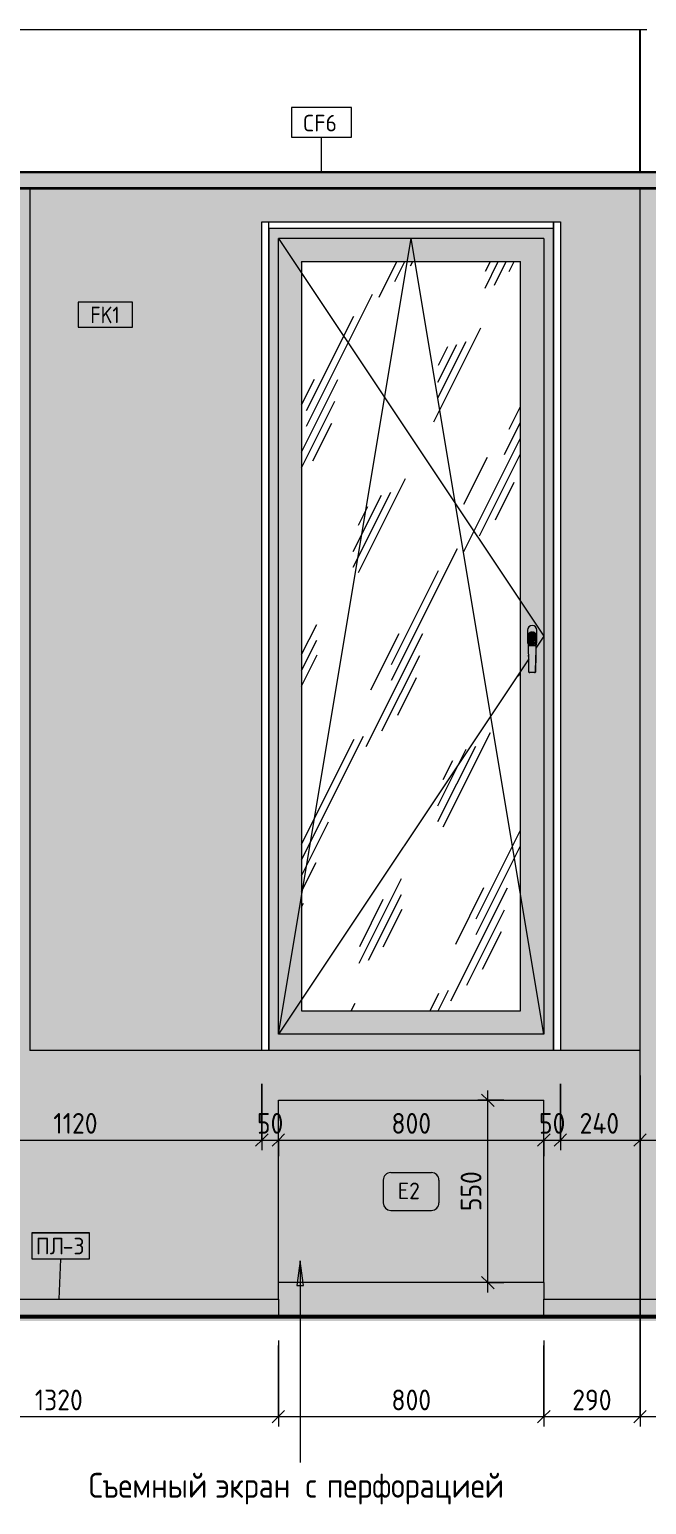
# Model space of a CAD drawing. Header units: millimetres. Extents: x 16345 to 138513, y -2470 to 23828.
# Drawn here: x 129674 to 131533, y 3631 to 8080 of the extents above; entities that cross this region are included whole.
import ezdxf

# ---------------------------------------------------------------- set-up
doc = ezdxf.new("R2010")
doc.units = ezdxf.units.MM
for name, color, linetype, lineweight in [('A-ANNO-DIMS', 7, 'Continuous', 9), ('A-ANNO-DIMS-25', 7, 'Continuous', 9), ('A-CLNG', 7, 'Continuous', 9), ('A-CLNG-IDEN', 7, 'Continuous', 9), ('A-FLOR', 7, 'Continuous', 9), ('A-GENM', 7, 'Continuous', 9), ('A-GENM-IDEN', 7, 'Continuous', 9), ('A-GLAZ', 7, 'Continuous', 9), ('A-WALL', 7, 'Continuous', 9), ('A-WALL-IDEN', 7, 'Continuous', 9), ('A-WALL-PATT', 7, 'Continuous', 9), ('G-ANNO-TEXT', 7, 'Continuous', 9), ('I-WALL', 7, 'Continuous', 9), ('Знаки', 7, 'Continuous', 9), ('Марки для знаков', 7, 'Continuous', 9)]:
    doc.layers.add(name, color=color, linetype=linetype, lineweight=lineweight)
for name, color, linetype, lineweight, true_color in [('A-CLNG-1', 7, 'Continuous', 9, 0x787878), ('A-CLNG-FNSH-1', 7, 'Continuous', 30, 0x3c3c3c), ('A-FLOR-1', 7, 'Continuous', 9, 0x787878), ('A-FLOR-FNSH-1', 7, 'Continuous', 30, 0x3c3c3c)]:
    doc.layers.add(name, color=color, linetype=linetype, lineweight=lineweight, true_color=true_color)
doc.styles.add('GOST Common_1', font='GOST_Common.ttf', dxfattribs={"height": 50})
doc.styles.add('GOST Common_2', font='GOST_Common.ttf', dxfattribs={"width": 0.9, "height": 50})
doc.styles.add('GOST Common_4', font='GOST_Common.ttf', dxfattribs={"width": 0.9, "height": 75})
doc.styles.add('ISOCPEUR_1', font='isocpeur.ttf', dxfattribs={"width": 0.9, "height": 62.5})
doc.dimstyles.new('ISO-2_5_0_9К_БОЛЬШОЙ_1', dxfattribs={"dimscale": 304.8, "dimtxt": 62.248823, "dimasz": 0.123031, "dimexe": 0.098425, "dimexo": 0.246063, "dimgap": 0, "dimtad": 1, "dimdec": 0, "dimrnd": 10, "dimzin": 0, "dimdsep": 46, "dimtxsty": 'ISOCPEUR_1', "dimblk1": 'OBLIQUE', "dimblk2": 'OBLIQUE', "dimsah": 1, "dimcen": 0.09, "dimdle": 0.098425, "dimazin": 0, "dimtfac": 1, "dimtdec": 4, "dimtix": 1, "dimtmove": 0, "dimatfit": 3, "dimfxl": 1, "dimtvp": 1, "dimtolj": 1, "dimtzin": 0, "dimarcsym": 2})

# ---------------------------------------------------------------- blocks, each defined once
blk = doc.blocks.new('120_Окно_СКБ_1Ст - 120_Окно_СКБ_1Ст 900х2500_h_-20664874-Развертка 2_28-10')
at = {"layer": 'A-GLAZ'}
h = blk.add_hatch(color=256, dxfattribs=at)
h.paths.add_polyline_path([(-33891, 5000), (-33891, 7480), (-34749, 7480), (-34749, 5000), (-33920, 5000)])
h.paths.add_polyline_path([(-33940, 5050), (-34720, 5050), (-34720, 7450), (-33920, 7450), (-33920, 5050)])
h = blk.add_hatch(color=256, dxfattribs=at)
h.paths.add_polyline_path([(-34700, 5050), (-33920, 5050), (-33920, 7450), (-34720, 7450), (-34720, 5050)])
h.paths.add_polyline_path([(-34650, 5120), (-34650, 7380), (-33990, 7380), (-33990, 5120), (-34589.9, 5120)])
h.paths.add_polyline_path([(-33954.6, 6140.5), (-33964, 6140.8), (-33964.9, 6141.3), (-33965, 6141.6), (-33966.3, 6223.9), (-33967.1, 6225), (-33968.5, 6228.4), (-33969, 6232), (-33968.8, 6269.5), (-33968.5, 6271.6), (-33967.1, 6275), (-33964.9, 6277.9), (-33962, 6280.1), (-33958.6, 6281.5), (-33955, 6282), (-33951.4, 6281.5), (-33948, 6280.1), (-33945.1, 6277.9), (-33942.9, 6275), (-33941.5, 6271.6), (-33941, 6268), (-33941, 6232), (-33941.5, 6228.4), (-33942.9, 6225), (-33943.9, 6223.6), (-33944.2, 6200.4), (-33945.1, 6141.3), (-33946.1, 6140.7), (-33948, 6140.5), (-33952.8, 6140.5)])
h = blk.add_hatch(dxfattribs=at)
h.set_pattern_fill('FP_44', color=256, style=0, pattern_type=2)
h.set_pattern_definition([(63.435, (-35473.7, 31.75), (-255.583, 766.747), [317.5, -190.5, 317.5, -190.5, -403.903]), (63.435, (-35473.7, 31.75), (-255.583, 766.747), [-1016, 127, -276.9]), (63.435, (-35489.6, 47.6), (-255.583, 766.747), [254, -317.5, 190.5, -190.5, -467.403]), (63.435, (-35489.6, 47.6), (-255.583, 766.747), [-952.5, 222.25, -245.15]), (63.435, (-35489.6, 95.25), (-255.583, 766.747), [190.5, -381, 127, -190.5, -530.903]), (63.435, (-35489.6, 95.25), (-255.583, 766.747), [-889, 285.75, -245.15]), (63.435, (-35442, 47.6), (-255.583, 766.747), [190.5, -381, 158.75, -6404.65]), (63.435, (-35394.35, 95.25), (-255.583, 766.747), [95.25, -476.25, 63.5, -6499.9]), (63.435, (-35473.7, 174.6), (-255.583, 766.747), [63.5, -476.25, 63.5, -254, -562.653]), (63.435, (-35473.7, 174.6), (-255.583, 766.747), [-857.25, 158.75, -403.9]), (63.435, (-35188, 127), (-255.583, 766.747), [317.5, -476.25, 381, -251.503]), (63.435, (-35188, 79.4), (-255.583, 766.747), [444.5, -317.5, 476.25, -188.003]), (63.435, (-35156.2, 95.25), (-255.583, 766.747), [508, -254, 381, -276.903]), (63.435, (-35108.6, 142.9), (-255.583, 766.747), [317.5, -444.5, 254, -403.903]), (63.435, (-35156.2, 238.1), (-255.583, 766.747), [158.75, -635, 190.5, -435.653]), (63.435, (-35061, 190.5), (-255.583, 766.747), [127, -635, 127, -530.903])])
h.paths.add_polyline_path([(-34650, 5120), (-33990, 5120), (-33990, 7380), (-34650, 7380), (-34650, 5137.3)])
h = blk.add_hatch(color=256, dxfattribs=at)
h.paths.add_polyline_path([(-33967.1, 6250.3), (-33966.9, 6251.9), (-33967, 6250.4)])
h.paths.add_polyline_path([(-33966.1, 6223.6), (-33967, 6249.7), (-33967.1, 6253.7), (-33966.9, 6254), (-33966.6, 6254.4), (-33966.2, 6256.1), (-33965.5, 6257.3), (-33963.5, 6259.6), (-33963.4, 6259.2), (-33962.7, 6259.9), (-33962.8, 6260.1), (-33960.8, 6261.4), (-33958, 6262.2), (-33954, 6262.5), (-33950.3, 6261.8), (-33947.4, 6260.3), (-33945.2, 6258.2), (-33943.6, 6255.7), (-33943, 6253.8), (-33943, 6253.2), (-33942.7, 6252), (-33942.9, 6249.7), (-33943.5, 6239.1), (-33943.9, 6223.6), (-33942.9, 6225), (-33941.4, 6228.6), (-33941, 6233.4), (-33941.2, 6269.5), (-33941.5, 6271.6), (-33942.9, 6275), (-33945.1, 6277.9), (-33948, 6280.1), (-33951.4, 6281.5), (-33955, 6282), (-33958.6, 6281.5), (-33962, 6280.1), (-33964.9, 6277.9), (-33967.1, 6275), (-33968.5, 6271.6), (-33969, 6268), (-33969, 6232), (-33968.5, 6228.4), (-33967.1, 6225), (-33966.2, 6223.8)])
for points in [[(-33966, 6221.2), (-33965.5, 6221.6), (-33963, 6221.9), (-33962, 6221.9), (-33959.8, 6245.9), (-33959, 6252.1), (-33957.4, 6259.5), (-33956.6, 6262.4), (-33959.7, 6261.8), (-33962.1, 6260.7), (-33962.9, 6260), (-33962.7, 6259.8), (-33963.4, 6259.2), (-33963.5, 6259.6), (-33964.8, 6258.3), (-33966.4, 6255.7), (-33966.5, 6255.4), (-33966.6, 6254.3), (-33967.1, 6253.6), (-33967, 6249.7), (-33966.7, 6245.2), (-33966, 6221.2)], [(-33962, 6221.9), (-33948, 6221.9), (-33950.1, 6245.6), (-33951.3, 6253.8), (-33952.5, 6259.1), (-33954, 6262.5), (-33956.1, 6262.2), (-33957.1, 6260.2), (-33957.9, 6257.7), (-33959, 6252.1), (-33960.6, 6239.1), (-33961.9, 6222.8)], [(-33962, 6140.5), (-33962, 6221.9), (-33965.5, 6221.6), (-33966, 6221.1), (-33964.9, 6141.3), (-33964, 6140.8), (-33962.8, 6140.5)], [(-33955, 6140.5), (-33948, 6140.5), (-33948, 6221.9), (-33962, 6221.9), (-33962, 6140.5), (-33957.4, 6140.5)], [(-33948, 6140.5), (-33945.9, 6140.8), (-33945.1, 6141.3), (-33945, 6141.6), (-33944.1, 6221.4), (-33945.7, 6221.8), (-33948, 6221.9), (-33948, 6147.5)], [(-33944, 6220.4), (-33944, 6220.5), (-33944, 6220.5)]]:
    blk.add_hatch(color=256, dxfattribs=at).paths.add_polyline_path(points)
h = blk.add_hatch(color=256, dxfattribs=at)
h.paths.add_polyline_path([(-33944, 6221.2), (-33943.1, 6247.5), (-33942.9, 6253), (-33943, 6253.8), (-33943, 6254.3), (-33944.7, 6257.6), (-33946.5, 6259.6), (-33949.2, 6261.4), (-33952, 6262.2), (-33953.9, 6262.4), (-33952.7, 6259.7), (-33952, 6257.3), (-33951, 6252.1), (-33949.4, 6239.1), (-33947.7, 6221.9), (-33944.5, 6221.6), (-33944.1, 6221.3)])
h.paths.add_polyline_path([(-33943.6, 6254.7), (-33944, 6255.7), (-33943.7, 6254.9)])
for p, q in [((-34770, 5000), (-34770, 7500)), ((-34770, 7500), (-33870, 7500)), ((-33870, 7500), (-33870, 5000)), ((-34720, 5050), (-34720, 7450)), ((-33920, 7450), (-34720, 7450)), ((-34720, 5050), (-34320, 7450)), ((-34720, 7450), (-33920, 6250)), ((-33920, 5050), (-34320, 7450)), ((-33920, 7450), (-33920, 5050)), ((-34650, 7380), (-34650, 5120)), ((-34650, 7380), (-33990, 7380)), ((-33990, 5120), (-33990, 7380)), ((-33969, 6268), (-33969, 6232)), ((-33969, 6268), (-33969, 6232)), ((-33967.5, 6249), (-33967.5, 6251)), ((-33965, 6141.6), (-33966.5, 6250.8)), ((-33956.1, 6262.5), (-33953.9, 6262.5)), ((-33956, 6262.5), (-33954, 6262.5)), ((-33954, 6261.5), (-33956, 6261.5)), ((-33943.5, 6251), (-33945, 6141.6)), ((-33920, 6250), (-33944.1, 6213.8)), ((-33942.5, 6251), (-33942.5, 6249)), ((-33941, 6232), (-33941, 6268)), ((-33941, 6232), (-33941, 6268)), ((-33966, 6221.2), (-33966, 6220.5)), ((-33966, 6220.5), (-33966, 6221.2)), ((-33966, 6220.5), (-33966, 6220.5)), ((-33964, 6221.8), (-33963, 6221.9)), ((-33963, 6221.9), (-33962, 6221.9)), ((-33948, 6221.9), (-33962, 6221.9)), ((-33962, 6221.9), (-33948, 6221.9)), ((-33948, 6221.9), (-33947, 6221.9)), ((-33947, 6221.9), (-33946, 6221.8)), ((-33944, 6220.5), (-33944, 6221.2)), ((-33944, 6221.2), (-33944, 6220.5)), ((-33965.5, 6181.7), (-34720, 5050)), ((-33948, 6140.5), (-33962, 6140.5)), ((-33948, 6140.5), (-33962, 6140.5)), ((-34650, 5120), (-33990, 5120)), ((-33920, 5050), (-34720, 5050)), ((-33870, 5000), (-34770, 5000))]:
    blk.add_line(p, q, dxfattribs=at)
at = {"layer": 'A-GLAZ', "flags": 128}
for points in [[(-33967.5, 6251), (-33967.1, 6254), (-33966, 6256.7), (-33964.1, 6259.1), (-33961.7, 6261), (-33959, 6262.1), (-33956, 6262.5)], [(-33966.8, 6245.2), (-33967.1, 6246), (-33967.5, 6249)], [(-33967.1, 6246.2), (-33967, 6245.5), (-33966.6, 6239.4), (-33966.3, 6232.4), (-33966.2, 6228.6)], [(-33954, 6262.5), (-33951, 6262.1), (-33948.2, 6261), (-33945.9, 6259.1), (-33944, 6256.7), (-33942.9, 6254), (-33942.5, 6251)], [(-33942.9, 6246.2), (-33943, 6245.5), (-33943.4, 6239.4), (-33943.7, 6232.4), (-33943.8, 6228.6)], [(-33942.5, 6249), (-33942.9, 6246), (-33943.2, 6245.2)], [(-33962, 6221.9), (-33963, 6221.9), (-33964, 6221.8), (-33964.8, 6221.7), (-33965.5, 6221.6), (-33965.9, 6221.4), (-33966, 6221.2)], [(-33966, 6221.2), (-33965.9, 6221.4), (-33965.5, 6221.6)], [(-33965, 6141.6), (-33965.5, 6182.7), (-33965.7, 6192.5)], [(-33965.5, 6221.6), (-33964.8, 6221.7), (-33964, 6221.8)], [(-33944, 6221.2), (-33944.1, 6221.4), (-33944.5, 6221.6), (-33945.2, 6221.7), (-33946, 6221.8), (-33947, 6221.9), (-33948, 6221.9)], [(-33946, 6221.8), (-33945.2, 6221.7), (-33944.5, 6221.6)], [(-33945, 6141.6), (-33944.5, 6182.7), (-33944.3, 6192.5)], [(-33944.5, 6221.6), (-33944.1, 6221.4), (-33944, 6221.2)], [(-33962, 6140.5), (-33962.8, 6140.5), (-33963.5, 6140.6), (-33964.1, 6140.8), (-33964.6, 6141), (-33964.9, 6141.3), (-33965, 6141.6)], [(-33945, 6141.6), (-33945.1, 6141.3), (-33945.4, 6141), (-33945.9, 6140.8), (-33946.5, 6140.6), (-33947.2, 6140.5), (-33948, 6140.5)]]:
    blk.add_lwpolyline(points, dxfattribs=at)
at = {"layer": 'A-GLAZ'}
for centre, radius, start, end in [((-33955, 6268), 14, 0, 180), ((-33955, 6268), 14, 0, 180), ((-33955, 6232), 14, 180, 217.3919), ((-33955, 6232), 14, 180, 215.8573), ((-33956, 6251), 11.5, 90.2744, 204.8614), ((-33956, 6251), 10.5, 90.2744, 181.3109), ((-33954, 6251), 10.5, 0.0023, 89.7256), ((-33954, 6251), 11.5, 335.1322, 89.7256), ((-33955, 6232), 14, 322.6053, 0), ((-33955, 6232), 14, 324.1427, 0)]:
    blk.add_arc(centre, radius, start, end, dxfattribs=at)
for centre, start_param, end_param in [((-33962, 6141.6), 3.142903, 4.711079), ((-33948, 6141.6), 4.713699, 6.278048)]:
    blk.add_ellipse(centre, major_axis=(3, 0), ratio=0.374607, start_param=start_param, end_param=end_param, dxfattribs=at)
blk = doc.blocks.new('Плинтус - Плинтус темный _ст_школа_-32862065-Развертка 2_28-10')
at = {"layer": 'A-GENM'}
blk.add_hatch(color=256, dxfattribs=at).paths.add_polyline_path([(-32979.8, 4200), (-32860, 4200), (-32860, 4250), (-33920, 4250), (-33920, 4200), (-33010, 4200)])
for p, q in [((-33920, 4250), (-32860, 4250)), ((-33920, 4200), (-33920, 4250)), ((-32860, 4250), (-32860, 4200))]:
    blk.add_line(p, q, dxfattribs=at)
blk = doc.blocks.new('Плинтус - Плинтус темный _ст_школа_-33448092-Развертка 2_28-10')
at = {"layer": 'A-GENM'}
blk.add_hatch(color=256, dxfattribs=at).paths.add_polyline_path([(-35510, 4200), (-34720, 4200), (-34720, 4250), (-36041, 4250), (-36041, 4200), (-35890, 4200)])
for p, q in [((-36041, 4250), (-34720, 4250)), ((-36041, 4200), (-36041, 4250)), ((-34720, 4250), (-34720, 4200))]:
    blk.add_line(p, q, dxfattribs=at)
blk = doc.blocks.new('Съемный металлический экран с перфорацией - E2-31419932-Развертка 2_28-10')
at = {"layer": 'Знаки'}
h = blk.add_hatch(dxfattribs=at)
h.set_pattern_fill('FP_47', color=256, style=0, pattern_type=2)
h.set_pattern_definition([(0, (-35532.573, 0), (0, 12.7), [3.403, -18.594]), (60, (-35526.223, 1.701), (-10.998523, 6.35), [3.403, -18.594]), (120, (-35524.522, 8.051), (-10.998523, -6.35), [3.403, -18.594]), (30, (-35529.17, 0), (2e-05, 25.39996), [3.403, -21.997]), (30, (-35535.52, 11), (2e-05, 25.39996), [3.403, -21.997]), (150, (-35532.573, 0), (-21.99702, -12.69996), [3.403, -21.997]), (150, (-35526.223, 11), (-21.99702, -12.69996), [3.403, -21.997]), (90, (-35524.522, 4.65), (-21.997, 12.7), [3.403, -21.997]), (90, (-35537.222, 4.65), (-21.997, 12.7), [3.403, -21.997])])
h.paths.add_polyline_path([(-34720, 4300), (-33920, 4300), (-33920, 4850), (-34720, 4850), (-34720, 4306.4)])
for p, q in [((-34720, 4850), (-33920, 4850)), ((-34720, 4300), (-34720, 4850)), ((-33920, 4300), (-33920, 4850)), ((-33920, 4300), (-34720, 4300))]:
    blk.add_line(p, q, dxfattribs=at)
blk = doc.blocks.new('Зашивка приборов отопления24 - Зашивка приборов отопления-33321996-Развертка 2_28-10')
at = {"layer": 'A-WALL'}
blk.add_hatch(color=256, dxfattribs=at).paths.add_polyline_path([(-33920, 4200), (-33920, 4300), (-34720, 4300), (-34720, 4200), (-34129.9, 4200)])
blk = doc.blocks.new('DIMBLOCK99-Развертка 2_28-10')
at = {"layer": 'A-ANNO-DIMS-25'}
for p, q in [((129102.9, 4125), (129102.9, 3865.8)), ((129102.9, 3895.8), (129102.9, 4110)), ((130423.9, 4125), (130423.9, 3865.8)), ((130423.9, 3895.8), (130423.9, 4110)), ((129102.9, 3895.8), (130423.9, 3895.8))]:
    blk.add_line(p, q, dxfattribs=at)
at = {"layer": 'A-ANNO-DIMS-25', "lineweight": 20}
for p, q in [((129102.9, 3895.8), (129084.2, 3877)), ((129102.9, 3895.8), (129121.7, 3914.5)), ((130423.9, 3895.8), (130405.2, 3877)), ((130423.9, 3895.8), (130442.7, 3914.5))]:
    blk.add_line(p, q, dxfattribs=at)
at = {"layer": 'A-ANNO-DIMS-25', "color": 0, "insert": (129689.8, 3977.4), "char_height": 62.5, "width": 176.691, "attachment_point": 1, "line_spacing_factor": 1.149209, "style": 'ISOCPEUR_1'}
blk.add_mtext('1320', dxfattribs=at)
blk = doc.blocks.new('_Oblique')
at = {"color": 0, "linetype": 'ByBlock', "lineweight": -2}
blk.add_line((-0.5, -0.5), (0.5, 0.5), dxfattribs=at)
blk = doc.blocks.new('DIMBLOCK100-Развертка 2_28-10')
at = {"layer": 'A-ANNO-DIMS-25'}
for p, q in [((130423.9, 4125), (130423.9, 3865.8)), ((130423.9, 3895.8), (130423.9, 4110)), ((131223.9, 4125), (131223.9, 3865.8)), ((131223.9, 3895.8), (131223.9, 4110)), ((130423.9, 3895.8), (131223.9, 3895.8))]:
    blk.add_line(p, q, dxfattribs=at)
at = {"layer": 'A-ANNO-DIMS-25', "lineweight": 20}
for p, q in [((130423.9, 3895.8), (130405.2, 3877)), ((130423.9, 3895.8), (130442.7, 3914.5)), ((131223.9, 3895.8), (131205.2, 3877)), ((131223.9, 3895.8), (131242.7, 3914.5))]:
    blk.add_line(p, q, dxfattribs=at)
at = {"layer": 'A-ANNO-DIMS-25', "color": 0, "insert": (130764.7, 3977.4), "char_height": 62.5, "width": 142.215, "attachment_point": 1, "line_spacing_factor": 1.149209, "style": 'ISOCPEUR_1'}
blk.add_mtext('800', dxfattribs=at)
blk = doc.blocks.new('DIMBLOCK101-Развертка 2_28-10')
at = {"layer": 'A-ANNO-DIMS-25'}
for p, q in [((131513.9, 4925), (131513.9, 3865.8)), ((131513.9, 3895.8), (131513.9, 4925)), ((131223.9, 4125), (131223.9, 3865.8)), ((131223.9, 3895.8), (131223.9, 4110)), ((131223.9, 3895.8), (131513.9, 3895.8))]:
    blk.add_line(p, q, dxfattribs=at)
at = {"layer": 'A-ANNO-DIMS-25', "lineweight": 20}
for p, q in [((131223.9, 3895.8), (131205.2, 3877)), ((131223.9, 3895.8), (131242.7, 3914.5)), ((131513.9, 3895.8), (131495.2, 3877)), ((131513.9, 3895.8), (131532.7, 3914.5))]:
    blk.add_line(p, q, dxfattribs=at)
at = {"layer": 'A-ANNO-DIMS-25', "color": 0, "insert": (131309.7, 3977.4), "char_height": 62.5, "width": 142.215, "attachment_point": 1, "line_spacing_factor": 1.149209, "style": 'ISOCPEUR_1'}
blk.add_mtext('290', dxfattribs=at)
blk = doc.blocks.new('DIMBLOCK102-Развертка 2_28-10')
at = {"layer": 'A-ANNO-DIMS-25'}
for p, q in [((131513.9, 4925), (131513.9, 3865.8)), ((131513.9, 3895.8), (131513.9, 4925)), ((132154.9, 4125), (132154.9, 3865.8)), ((132154.9, 3895.8), (132154.9, 4110)), ((131513.9, 3895.8), (132154.9, 3895.8))]:
    blk.add_line(p, q, dxfattribs=at)
at = {"layer": 'A-ANNO-DIMS-25', "lineweight": 20}
for p, q in [((131513.9, 3895.8), (131495.2, 3877)), ((131513.9, 3895.8), (131532.7, 3914.5)), ((132154.9, 3895.8), (132136.2, 3877)), ((132154.9, 3895.8), (132173.7, 3914.5))]:
    blk.add_line(p, q, dxfattribs=at)
at = {"layer": 'A-ANNO-DIMS-25', "color": 0, "insert": (131772.2, 3977.4), "char_height": 62.5, "width": 149.397, "attachment_point": 1, "line_spacing_factor": 1.149209, "style": 'ISOCPEUR_1'}
blk.add_mtext('640', dxfattribs=at)
blk = doc.blocks.new('Mark Reiling - Mark Reiling-26174330-Развертка 2_28-10')
at = {"layer": 'A-GENM-IDEN'}
for p, q in [((-33472.3, 4450.3), (-33472.3, 4371.5)), ((-33472.3, 4450.3), (-33298.8, 4450.3)), ((-33298.8, 4450.3), (-33472.3, 4450.3)), ((-33472.3, 4450.3), (-33472.3, 4371.5)), ((-33298.8, 4371.5), (-33298.8, 4450.3)), ((-33298.8, 4371.5), (-33298.8, 4450.3)), ((-33472.3, 4371.5), (-33298.8, 4371.5)), ((-33472.3, 4371.5), (-33298.8, 4371.5))]:
    blk.add_line(p, q, dxfattribs=at)
blk = doc.blocks.new('М_стена_0001 - Типоразмер_без рамки-25382661-Развертка 2_28-10')
at = {"layer": 'A-WALL-IDEN'}
for p, q in [((-35159.9, 7257.5), (-35323.2, 7257.5)), ((-35323.2, 7257.5), (-35323.2, 7182.5)), ((-35159.9, 7182.5), (-35159.9, 7257.5)), ((-35323.2, 7182.5), (-35159.9, 7182.5))]:
    blk.add_line(p, q, dxfattribs=at)
blk = doc.blocks.new('М_потолков - Марка_ Имя типа-25382930-Развертка 2_28-10')
at = {"layer": 'A-CLNG-IDEN'}
for p, q in [((-34499.4, 7844.8), (-34680.6, 7844.8)), ((-34680.6, 7844.8), (-34680.6, 7755.3)), ((-34499.4, 7755.3), (-34499.4, 7844.8)), ((-34680.6, 7755.3), (-34499.4, 7755.3))]:
    blk.add_line(p, q, dxfattribs=at)
blk = doc.blocks.new('DIMBLOCK113-Развертка 2_28-10')
at = {"layer": 'A-ANNO-DIMS-25'}
for p, q in [((130373.9, 4899.4), (130373.9, 4700)), ((130373.9, 4730), (130373.9, 4899.4)), ((129253.9, 4894.1), (129253.9, 4700)), ((129253.9, 4730), (129253.9, 4894.1)), ((129253.9, 4730), (130373.9, 4730))]:
    blk.add_line(p, q, dxfattribs=at)
at = {"layer": 'A-ANNO-DIMS-25', "lineweight": 20}
for p, q in [((129253.9, 4730), (129235.2, 4711.3)), ((129253.9, 4730), (129272.7, 4748.8)), ((130373.9, 4730), (130355.2, 4711.3)), ((130373.9, 4730), (130392.7, 4748.8))]:
    blk.add_line(p, q, dxfattribs=at)
at = {"layer": 'A-ANNO-DIMS-25', "color": 0, "insert": (129745.7, 4811.7), "char_height": 62.5, "width": 163.762, "attachment_point": 1, "line_spacing_factor": 1.149209, "style": 'ISOCPEUR_1'}
blk.add_mtext('1120', dxfattribs=at)
blk = doc.blocks.new('DIMBLOCK114-Развертка 2_28-10')
at = {"layer": 'A-ANNO-DIMS-25'}
for p, q in [((130373.9, 4899.4), (130373.9, 4700)), ((130373.9, 4730), (130373.9, 4899.4)), ((130373.9, 4730), (130423.9, 4730)), ((130423.9, 4681.5), (130423.9, 4760)), ((130423.9, 4730), (130423.9, 4681.5))]:
    blk.add_line(p, q, dxfattribs=at)
at = {"layer": 'A-ANNO-DIMS-25', "lineweight": 20}
for p, q in [((130373.9, 4730), (130355.2, 4711.3)), ((130373.9, 4730), (130392.7, 4748.8)), ((130423.9, 4730), (130405.2, 4711.3)), ((130423.9, 4730), (130442.7, 4748.8))]:
    blk.add_line(p, q, dxfattribs=at)
at = {"layer": 'A-ANNO-DIMS-25', "color": 0, "insert": (130359.4, 4811.7), "char_height": 62.5, "width": 94.81, "attachment_point": 1, "line_spacing_factor": 1.149209, "style": 'ISOCPEUR_1'}
blk.add_mtext('50', dxfattribs=at)
blk = doc.blocks.new('DIMBLOCK115-Развертка 2_28-10')
at = {"layer": 'A-ANNO-DIMS-25', "lineweight": 20}
for p, q in [((130423.9, 4730), (130405.2, 4711.3)), ((130423.9, 4730), (130442.7, 4748.8)), ((131223.9, 4730), (131205.2, 4711.3)), ((131223.9, 4730), (131242.7, 4748.8))]:
    blk.add_line(p, q, dxfattribs=at)
at = {"layer": 'A-ANNO-DIMS-25'}
for p, q in [((130423.9, 4681.5), (130423.9, 4760)), ((130423.9, 4730), (131223.9, 4730)), ((130423.9, 4730), (130423.9, 4681.5)), ((131223.9, 4681.5), (131223.9, 4760)), ((131223.9, 4730), (131223.9, 4681.5))]:
    blk.add_line(p, q, dxfattribs=at)
at = {"layer": 'A-ANNO-DIMS-25', "color": 0, "insert": (130764.7, 4811.7), "char_height": 62.5, "width": 142.215, "attachment_point": 1, "line_spacing_factor": 1.149209, "style": 'ISOCPEUR_1'}
blk.add_mtext('800', dxfattribs=at)
blk = doc.blocks.new('DIMBLOCK116-Развертка 2_28-10')
at = {"layer": 'A-ANNO-DIMS-25'}
for p, q in [((131273.9, 4899.4), (131273.9, 4700)), ((131273.9, 4730), (131273.9, 4899.4)), ((131223.9, 4681.5), (131223.9, 4760)), ((131223.9, 4730), (131273.9, 4730)), ((131223.9, 4730), (131223.9, 4681.5))]:
    blk.add_line(p, q, dxfattribs=at)
at = {"layer": 'A-ANNO-DIMS-25', "lineweight": 20}
for p, q in [((131223.9, 4730), (131205.2, 4711.3)), ((131223.9, 4730), (131242.7, 4748.8)), ((131273.9, 4730), (131255.2, 4711.3)), ((131273.9, 4730), (131292.7, 4748.8))]:
    blk.add_line(p, q, dxfattribs=at)
at = {"layer": 'A-ANNO-DIMS-25', "color": 0, "insert": (131209.4, 4811.7), "char_height": 62.5, "width": 94.81, "attachment_point": 1, "line_spacing_factor": 1.149209, "style": 'ISOCPEUR_1'}
blk.add_mtext('50', dxfattribs=at)
blk = doc.blocks.new('DIMBLOCK117-Развертка 2_28-10')
at = {"layer": 'A-ANNO-DIMS-25'}
for p, q in [((131273.9, 4899.4), (131273.9, 4700)), ((131273.9, 4730), (131273.9, 4899.4)), ((131273.9, 4730), (131513.9, 4730)), ((131513.9, 4681.5), (131513.9, 4760)), ((131513.9, 4730), (131513.9, 4681.5))]:
    blk.add_line(p, q, dxfattribs=at)
at = {"layer": 'A-ANNO-DIMS-25', "lineweight": 20}
for p, q in [((131273.9, 4730), (131255.2, 4711.3)), ((131273.9, 4730), (131292.7, 4748.8)), ((131513.9, 4730), (131495.2, 4711.3)), ((131513.9, 4730), (131532.7, 4748.8))]:
    blk.add_line(p, q, dxfattribs=at)
at = {"layer": 'A-ANNO-DIMS-25', "color": 0, "insert": (131331.7, 4811.7), "char_height": 62.5, "width": 149.397, "attachment_point": 1, "line_spacing_factor": 1.149209, "style": 'ISOCPEUR_1'}
blk.add_mtext('240', dxfattribs=at)
blk = doc.blocks.new('DIMBLOCK118-Развертка 2_28-10')
at = {"layer": 'A-ANNO-DIMS-25', "lineweight": 20}
for p, q in [((131513.9, 4730), (131495.2, 4711.3)), ((131513.9, 4730), (131532.7, 4748.8)), ((132283.9, 4730), (132265.2, 4711.3)), ((132283.9, 4730), (132302.7, 4748.8))]:
    blk.add_line(p, q, dxfattribs=at)
at = {"layer": 'A-ANNO-DIMS-25'}
for p, q in [((131513.9, 4681.5), (131513.9, 4760)), ((131513.9, 4730), (132283.9, 4730)), ((131513.9, 4730), (131513.9, 4681.5)), ((132283.9, 4681.5), (132283.9, 4760)), ((132283.9, 4730), (132283.9, 4681.5))]:
    blk.add_line(p, q, dxfattribs=at)
at = {"layer": 'A-ANNO-DIMS-25', "color": 0, "insert": (131839.7, 4811.7), "char_height": 62.5, "width": 142.215, "attachment_point": 1, "line_spacing_factor": 1.149209, "style": 'ISOCPEUR_1'}
blk.add_mtext('770', dxfattribs=at)
blk = doc.blocks.new('DIMBLOCK122-Развертка 2_28-10')
at = {"layer": 'A-ANNO-DIMS-25'}
for p, q in [((131103.6, 4850), (131025.1, 4850)), ((131055.1, 4270), (131055.1, 4880)), ((131055.1, 4850), (131103.6, 4850)), ((131103.6, 4300), (131025.1, 4300)), ((131055.1, 4300), (131103.6, 4300))]:
    blk.add_line(p, q, dxfattribs=at)
at = {"layer": 'A-ANNO-DIMS-25', "lineweight": 20}
for p, q in [((131055.1, 4850), (131036.3, 4868.7)), ((131055.1, 4850), (131073.8, 4831.2)), ((131055.1, 4300), (131036.3, 4318.7)), ((131055.1, 4300), (131073.8, 4281.2))]:
    blk.add_line(p, q, dxfattribs=at)
at = {"layer": 'A-ANNO-DIMS-25', "color": 0, "insert": (130973.4, 4515.7), "char_height": 62.5, "width": 142.215, "attachment_point": 1, "rotation": 90, "line_spacing_factor": 1.149209, "style": 'ISOCPEUR_1'}
blk.add_mtext('550', dxfattribs=at)
blk = doc.blocks.new('Марка_Знаки - В прямоуг_Наименование краткое-30718135-Развертка 2_28-10')
at = {"layer": 'Марки для знаков'}
for p, q in [((-37002.9, 4631.9), (-36880.2, 4631.9)), ((-37025.4, 4609.4), (-37025.4, 4540.4)), ((-36857.7, 4609.4), (-36857.7, 4540.6)), ((-37003.1, 4518.1), (-36880.2, 4518.1))]:
    blk.add_line(p, q, dxfattribs=at)
for centre, radius, start, end in [((-37002.9, 4609.4), 22.5, 90, 180), ((-36880.2, 4609.4), 22.5, 0, 90), ((-37003.1, 4540.4), 22.3, 180, 270), ((-36880.2, 4540.6), 22.5, 270, 0)]:
    blk.add_arc(centre, radius, start, end, dxfattribs=at)

msp = doc.modelspace()

# ---------------------------------------------------------------- hatches: boundary and pattern name
at = {"layer": 'A-CLNG-1'}
msp.add_hatch(color=256, dxfattribs=at).paths.add_polyline_path([(129673.9, 7600), (134212.9, 7600), (134212.9, 7650), (126894.9, 7649.8), (126894.9, 7600), (129665.6, 7600)])
at = {"layer": 'A-FLOR-1'}
msp.add_hatch(color=256, dxfattribs=at).paths.add_polyline_path([(130784.1, 4184.6), (134234.3, 4184.6), (134234.3, 4195), (126873.8, 4195), (126873.8, 4184.6), (130554, 4184.6)])
at = {"layer": 'A-WALL-PATT'}
for points in [[(130094, 4250), (130423.9, 4250), (130423.9, 4850), (131223.9, 4850), (131223.9, 4250), (131512.9, 4250), (131512.9, 5000), (129673.9, 5000), (129673.9, 7600), (129232.9, 7600), (129232.9, 5000), (126894.9, 5000), (126894.9, 4250), (127304.9, 4250), (127304.9, 4300), (127302.4, 4300), (127302.4, 4850), (129102.9, 4850), (129102.9, 4250), (129673.9, 4250)], [(129673.9, 5000), (129674.9, 5000), (129674.9, 7600), (129673.9, 7600), (129673.9, 5000.2)], [(131507, 5000), (131512.9, 5000), (131512.8, 7600), (129674.9, 7600), (129674.9, 5000), (130373.9, 5000), (130373.9, 7500), (131273.9, 7500), (131273.9, 5000), (131474.1, 5000)], [(134211.9, 4250), (134212.9, 4250), (134212.9, 4300), (134211.9, 4300), (134211.9, 5000), (132154.9, 5000), (132154.9, 7600), (131512.9, 7600), (131512.9, 4250), (132283.9, 4250), (132283.9, 4850), (134083.9, 4849.9), (134083.9, 4300), (134082.9, 4300), (134082.9, 4250), (134197.9, 4250)]]:
    msp.add_hatch(color=256, dxfattribs=at).paths.add_polyline_path(points)
at = {"layer": 'G-ANNO-TEXT'}
msp.add_hatch(color=256, dxfattribs=at).paths.add_polyline_path([(130489.4, 4365.9), (130479.5, 4290.9), (130499.3, 4290.9)])
at = {"layer": 'I-WALL'}
for points in [[(130393.9, 5000), (130394.9, 5000), (130394.9, 7500), (130393.9, 7500), (130393.9, 5001.7)], [(131253.9, 5000), (131253.9, 7500), (131252.9, 7500), (131252.9, 5000)]]:
    msp.add_hatch(color=256, dxfattribs=at).paths.add_polyline_path(points)

# ---------------------------------------------------------------- linework, layer by layer
at = {"layer": 'A-CLNG'}
for p, q in [((130394.9, 7480), (130394.9, 7500)), ((131252.9, 7480), (130394.9, 7480)), ((131252.9, 7479.3), (130394.9, 7479.3)), ((131252.9, 7480), (131252.9, 7500))]:
    msp.add_line(p, q, dxfattribs=at)
at = {"layer": 'A-CLNG-FNSH-1'}
for p, q in [((134212.9, 7650), (126894.9, 7650)), ((134212.9, 7601), (126894.9, 7601)), ((126894.9, 7600), (134212.9, 7600))]:
    msp.add_line(p, q, dxfattribs=at)
at = {"layer": 'A-CLNG-IDEN'}
msp.add_line((130553.9, 7650), (130553.9, 7755.3), dxfattribs=at)
at = {"layer": 'A-FLOR'}
msp.add_line((126873.8, 8080), (131533.9, 8080), dxfattribs=at)
at = {"layer": 'A-FLOR-FNSH-1'}
for p, q in [((134234.3, 4195), (126873.8, 4195)), ((134212.9, 4200), (126873.9, 4200))]:
    msp.add_line(p, q, dxfattribs=at)
at = {"layer": 'A-GENM-IDEN'}
msp.add_line((129763.4, 4250), (129767.9, 4370.5), dxfattribs=at)
at = {"layer": 'G-ANNO-TEXT'}
for p, q in [((130489.4, 4365.9), (130479.5, 4290.9)), ((130499.3, 4290.9), (130489.4, 4365.9)), ((130489.4, 4365.9), (130489.4, 3757)), ((130479.5, 4290.9), (130499.3, 4290.9))]:
    msp.add_line(p, q, dxfattribs=at)
at = {"layer": 'I-WALL'}
for p, q in [((131512.9, 7650), (131512.9, 8080)), ((131513.9, 8080), (131513.9, 7650)), ((129674.9, 7600), (129674.9, 5000)), ((131512.9, 7600), (131512.9, 4250)), ((130373.9, 7500), (131273.9, 7500)), ((130373.9, 5000), (130373.9, 7500)), ((130393.9, 7500), (130393.9, 5000)), ((130394.9, 7480), (130394.9, 5000)), ((131252.9, 5000), (131252.9, 7500)), ((131253.9, 5000), (131253.9, 7500)), ((131273.9, 7500), (131273.9, 5000)), ((131513.9, 5000), (129674.9, 5000)), ((131513.9, 4250), (131513.9, 5000)), ((130423.9, 4250), (130423.9, 4300)), ((131223.9, 4300), (131223.9, 4250))]:
    msp.add_line(p, q, dxfattribs=at)

# ---------------------------------------------------------------- block references
at = {"layer": 'A-CLNG-IDEN'}
msp.add_blockref('М_потолков - Марка_ Имя типа-25382930-Развертка 2_28-10', (165143.9, 0), dxfattribs=at)
at = {"layer": 'A-GENM'}
for name in ['Плинтус - Плинтус темный _ст_школа_-33448092-Развертка 2_28-10', 'Плинтус - Плинтус темный _ст_школа_-32862065-Развертка 2_28-10']:
    msp.add_blockref(name, (165143.9, 0), dxfattribs=at)
at = {"layer": 'A-GENM-IDEN'}
msp.add_blockref('Mark Reiling - Mark Reiling-26174330-Развертка 2_28-10', (163153.4, 0), dxfattribs=at)
at = {"layer": 'A-GLAZ'}
msp.add_blockref('120_Окно_СКБ_1Ст - 120_Окно_СКБ_1Ст 900х2500_h_-20664874-Развертка 2_28-10', (165143.9, 0), dxfattribs=at)
at = {"layer": 'A-WALL'}
msp.add_blockref('Зашивка приборов отопления24 - Зашивка приборов отопления-33321996-Развертка 2_28-10', (165143.9, 0), dxfattribs=at)
at = {"layer": 'A-WALL-IDEN'}
msp.add_blockref('М_стена_0001 - Типоразмер_без рамки-25382661-Развертка 2_28-10', (165143.9, 0), dxfattribs=at)
at = {"layer": 'Знаки'}
msp.add_blockref('Съемный металлический экран с перфорацией - E2-31419932-Развертка 2_28-10', (165143.9, 0), dxfattribs=at)
at = {"layer": 'Марки для знаков'}
msp.add_blockref('Марка_Знаки - В прямоуг_Наименование краткое-30718135-Развертка 2_28-10', (167765.5, 0), dxfattribs=at)

# ---------------------------------------------------------------- texts
at = {"layer": 'A-CLNG-IDEN', "insert": (130497.5, 7822.6), "char_height": 50, "width": 132.278, "attachment_point": 1, "style": 'GOST Common_1'}
msp.add_mtext('CF6', dxfattribs=at)
at = {"layer": 'A-GENM-IDEN', "char_height": 50, "attachment_point": 1, "style": 'GOST Common_1'}
for s, insert, width in [('ПЛ', (129692.7, 4435.3), 98.207), ('-3', (129773.8, 4435.3), 86.181)]:
    msp.add_mtext(s, dxfattribs=dict(at, insert=insert, width=width))
at = {"layer": 'A-WALL-IDEN', "insert": (129857.5, 7244), "char_height": 50, "width": 111.835, "attachment_point": 1, "style": 'GOST Common_2'}
msp.add_mtext('FK1', dxfattribs=at)
at = {"layer": 'G-ANNO-TEXT', "char_height": 75, "attachment_point": 1, "style": 'GOST Common_4'}
for s, insert, width in [('Съемный', (129852.4, 3726.2), 434.715), ('\\fGOST Common|b0|i0|c204|p34|;\\W.9; ', (130211.1, 3726.2), 28.861), ('экран', (130234.9, 3726.2), 299.43), ('\\fGOST Common|b0|i0|c204|p34|;\\W.9; ', (130482, 3726.2), 28.861), ('\\fGOST Common|b0|i0|c204|p34|;\\W.9;с', (130505.8, 3726.2), 48.703), ('\\fGOST Common|b0|i0|c204|p34|;\\W.9; ', (130546, 3726.2), 28.861), ('перфорацией', (130569.8, 3726.2), 672.816)]:
    msp.add_mtext(s, dxfattribs=dict(at, insert=insert, width=width))
at = {"layer": 'Марки для знаков', "insert": (130783.8, 4601.8), "char_height": 50, "width": 88.186, "attachment_point": 1, "style": 'GOST Common_1'}
msp.add_mtext('E2', dxfattribs=at)

# ---------------------------------------------------------------- dimensions: what is measured, and where the dimension line sits
at = {"layer": 'A-ANNO-DIMS'}
for base, p1, p2, override, picture, middle in [((131513.9, 3895.8), (131223.9, 4200), (131513.9, 5000), {"dimpost": '<>', "dimfxl": 850.940618}, 'DIMBLOCK101-Развертка 2_28-10', (131368.9, 3927)), ((132154.9, 3895.8), (131513.9, 5000), (132154.9, 4200), {"dimpost": '<>', "dimfxl": 1025.12487}, 'DIMBLOCK102-Развертка 2_28-10', (131834.4, 3927)), ((130373.9, 4730), (129253.9, 4969.1), (130373.9, 4974.4), {"dimpost": '<>', "dimfxl": 1120.012924}, 'DIMBLOCK113-Развертка 2_28-10', (129813.9, 4761.3)), ((130423.9, 4730), (130373.9, 4974.4), (130423.9, 4756.5), {"dimpost": '<>', "dimfxl": 223.57051}, 'DIMBLOCK114-Развертка 2_28-10', (130398.9, 4761.3)), ((131273.9, 4730), (131223.9, 4756.5), (131273.9, 4974.4), {"dimpost": '<>', "dimfxl": 223.57051}, 'DIMBLOCK116-Развертка 2_28-10', (131248.9, 4761.3)), ((131513.9, 4730), (131273.9, 4974.4), (131513.9, 4756.5), {"dimpost": '<>', "dimfxl": 324.16619}, 'DIMBLOCK117-Развертка 2_28-10', (131393.9, 4761.3)), ((131223.9, 4730), (130423.9, 4756.5), (131223.9, 4756.5), {"dimpost": '<>', "dimfxl": 800}, 'DIMBLOCK115-Развертка 2_28-10', (130823.9, 4761.3)), ((132283.9, 4730), (131513.9, 4756.5), (132283.9, 4756.5), {"dimpost": '<>', "dimfxl": 770}, 'DIMBLOCK118-Развертка 2_28-10', (131898.9, 4761.3)), ((130423.9, 3895.8), (129102.9, 4200), (130423.9, 4200), {"dimpost": '<>', "dimfxl": 1321.000113}, 'DIMBLOCK99-Развертка 2_28-10', (129763.4, 3927)), ((131223.9, 3895.8), (130423.9, 4200), (131223.9, 4200), {"dimpost": '<>', "dimfxl": 800}, 'DIMBLOCK100-Развертка 2_28-10', (130823.9, 3927))]:
    dim = msp.add_linear_dim(base=base, p1=p1, p2=p2, dimstyle='ISO-2_5_0_9К_БОЛЬШОЙ_1', override=override, dxfattribs=at)
    dim.commit()
    dim.dimension.update_dxf_attribs({"geometry": picture, "text_midpoint": middle})
dim = msp.add_linear_dim(base=(131055.1, 4850), p1=(131028.6, 4300), p2=(131028.6, 4850), angle=90, dimstyle='ISO-2_5_0_9К_БОЛЬШОЙ_1', override={"dimpost": '<>', "dimfxl": 550}, dxfattribs=at)
dim.commit()
dim.dimension.update_dxf_attribs({"geometry": 'DIMBLOCK122-Развертка 2_28-10', "text_midpoint": (131023.8, 4575)})

doc.saveas('drawing.dxf')
